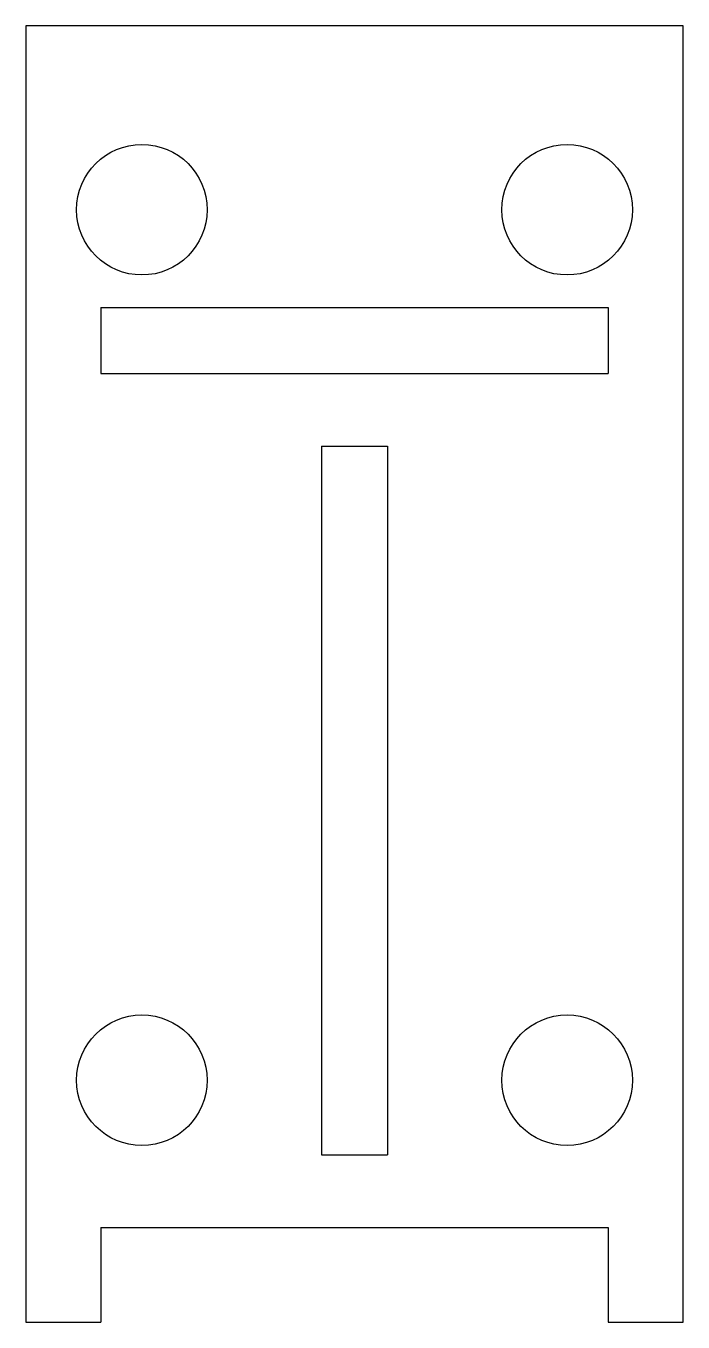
# Model space of a CAD drawing. Header units: millimetres. Extents: x 0 to 68, y 0 to 134.
import ezdxf

# ---------------------------------------------------------------- set-up
doc = ezdxf.new("R2010")
doc.units = ezdxf.units.MM

msp = doc.modelspace()

# ---------------------------------------------------------------- linework, layer by layer
for p, q in [((0, 134), (0, 0)), ((68, 134), (0, 134)), ((68, 0), (68, 134)), ((7.75, 104.9), (7.75, 98.05)), ((7.75, 104.9), (60.25, 104.9)), ((60.25, 104.9), (60.25, 98.05)), ((7.75, 98.05), (60.25, 98.05)), ((30.575, 90.55), (30.575, 17.275)), ((30.575, 90.55), (37.425, 90.55)), ((37.425, 90.55), (37.425, 17.275)), ((30.575, 17.275), (37.425, 17.275)), ((7.75, 9.775), (7.75, 0)), ((7.75, 9.775), (60.25, 9.775)), ((60.25, 9.775), (60.25, 0)), ((0, 0), (7.75, 0)), ((60.25, 0), (68, 0))]:
    msp.add_line(p, q)
for centre in [(12, 115), (56, 115), (12, 25), (56, 25)]:
    msp.add_circle(centre, 6.75)

doc.saveas('drawing.dxf')
